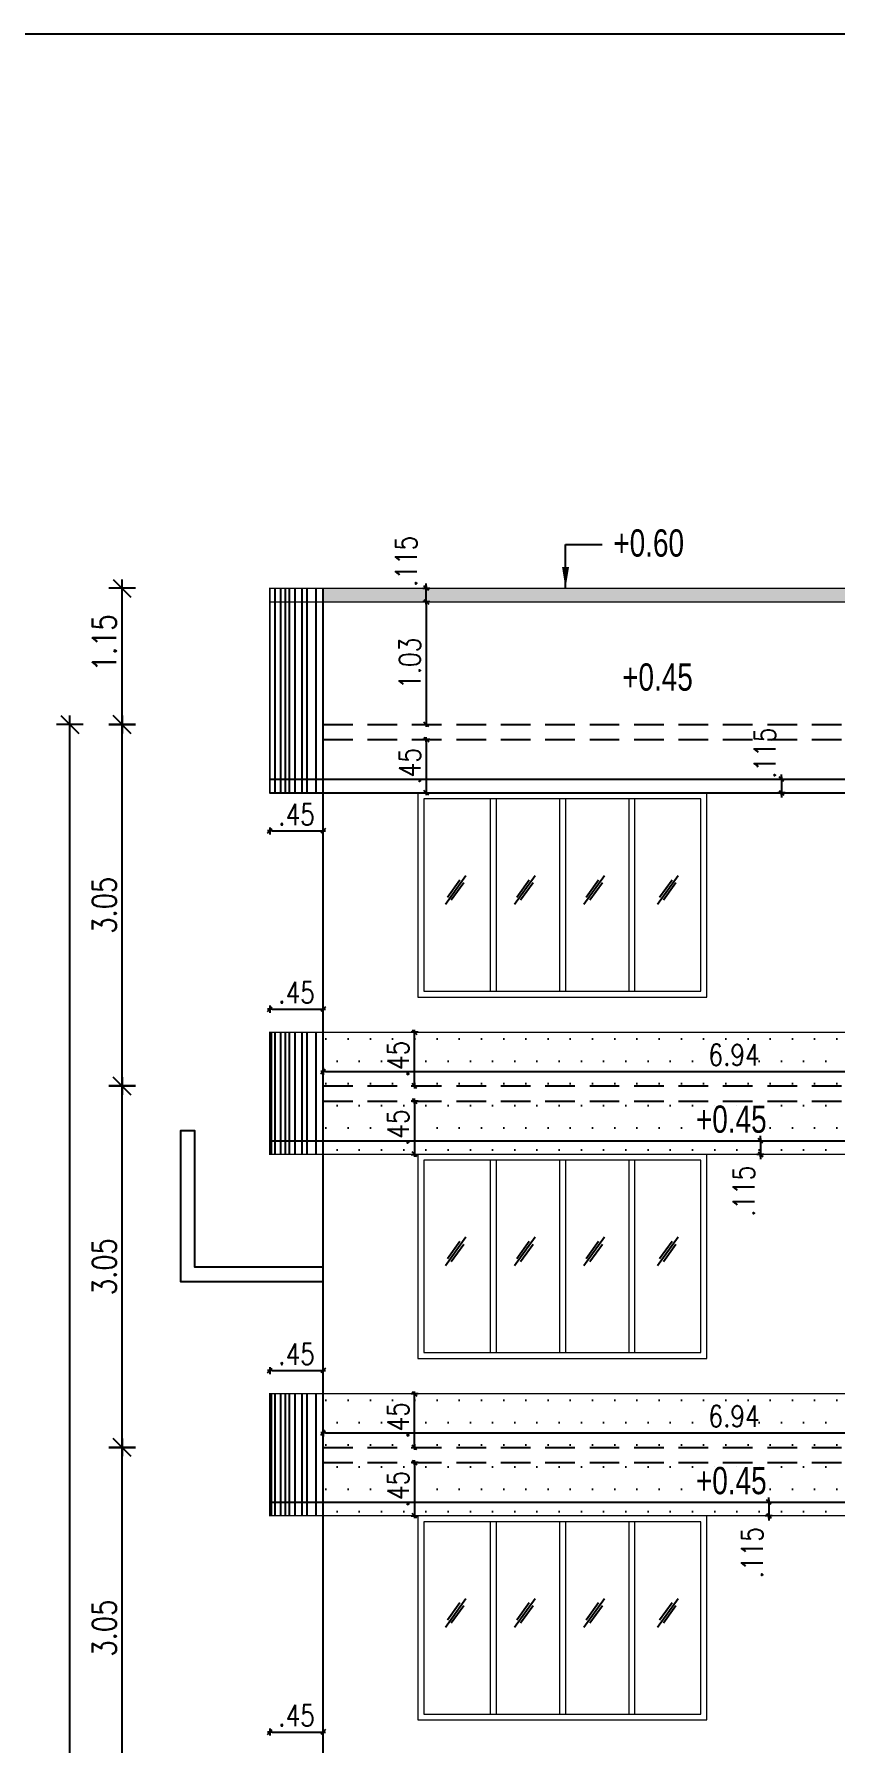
# Model space of a CAD drawing. Header units: inches. Extents: x 14235 to 14499, y 0 to 2549.
# Drawn here: x 14250.7 to 14257.47, y 2446.35 to 2460.78 of the extents above; entities that cross this region are included whole.
import ezdxf
from ezdxf.enums import TextEntityAlignment as Align

# ---------------------------------------------------------------- set-up
doc = ezdxf.new("R2010")
doc.units = ezdxf.units.IN
doc.header["$LTSCALE"] = 0.25
doc.header["$MEASUREMENT"] = 0
doc.header["$PDMODE"] = 35
doc.linetypes.add('1', pattern=[0])
doc.linetypes.add('DASHEDX2', pattern=[1.5, 1, -0.5])
for name, color, linetype in [('dim-details', 7, 'Continuous'), ('ELE.PROJ.', 1, 'Continuous'), ('GLASS WINDOW', 251, '1'), ('hatch', 251, 'Continuous'), ('proj-internal', 1, 'DASHEDX2'), ('wall', 7, 'Continuous'), ('walls', 7, 'Continuous'), ('WORK TEX', 6, 'Continuous'), ('WORKING DIM', 7, 'Continuous')]:
    doc.layers.add(name, color=color, linetype=linetype)
doc.layers.add('WINDOW', color=106, linetype='Continuous', lineweight=13)
doc.styles.add('ARIAL', font='TIMES_0.TTF')
doc.styles.add('ARL', font='swisscl_0.ttf')
doc.styles.add('romans', font='romans.shx', dxfattribs={"width": 0.8})
doc.dimstyles.new('121', dxfattribs={"dimscale": 0.1, "dimtxt": 1.8, "dimasz": 0.2, "dimexe": 0.03125, "dimexo": 0.25, "dimgap": 0.5, "dimtad": 1, "dimzin": 4, "dimdsep": 46, "dimtxsty": 'romans', "dimblk1": 'MINITICK', "dimblk2": 'MINITICK', "dimsah": 1, "dimcen": 1, "dimse1": 1, "dimse2": 1, "dimclrd": 252, "dimclre": 256, "dimclrt": 7, "dimadec": 3, "dimazin": 0, "dimtfac": 0.8, "dimtix": 1, "dimtmove": 2, "dimatfit": 3, "dimfxl": 0, "dimtolj": 1, "dimtzin": 3, "dimarcsym": 0})
doc.dimstyles.new('DFSGSG', dxfattribs={"dimtxt": 0.17, "dimasz": 0.18, "dimexe": 0.18, "dimexo": 0.0625, "dimgap": 0.09, "dimtad": 1, "dimzin": 0, "dimdsep": 46, "dimtxsty": 'ARIAL', "dimcen": 0.09, "dimse1": 1, "dimse2": 1, "dimaunit": 1, "dimadec": 0, "dimazin": 0, "dimtfac": 1, "dimtix": 1, "dimtofl": 0, "dimtmove": 0, "dimatfit": 3, "dimfxl": 0, "dimtolj": 1, "dimtzin": 0, "dimarcsym": 0})
doc.dimstyles.new('minitick-100', dxfattribs={"dimscale": 0.1, "dimtxt": 2, "dimasz": 0.75, "dimexe": 0.03125, "dimexo": 0.25, "dimgap": 0.5, "dimtad": 1, "dimzin": 4, "dimdsep": 46, "dimtxsty": 'romans', "dimblk1": 'MINITICK', "dimblk2": 'MINITICK', "dimsah": 1, "dimcen": 1, "dimse1": 1, "dimse2": 1, "dimclrd": 252, "dimclre": 256, "dimclrt": 256, "dimadec": 3, "dimazin": 0, "dimtfac": 0.8, "dimtix": 1, "dimtmove": 2, "dimatfit": 3, "dimfxl": 0, "dimtolj": 1, "dimtzin": 3, "dimarcsym": 0})

# ---------------------------------------------------------------- blocks, each defined once
blk = doc.blocks.new('MINITICK')
at = {"color": 7}
for p, q in [((1, 1), (-1, -1)), ((-1, 0), (1, 0)), ((0, -1.5), (0, 1.5))]:
    blk.add_line(p, q, dxfattribs=at)
blk = doc.blocks.new('*D711')
at = {"layer": 'Defpoints', "color": 0, "transparency": 16777216}
for p in [(14251.442, 2448.853), (14253.547, 2448.853), (14253.52, 2445.803)]:
    blk.add_point(p, dxfattribs=at)
at = {"layer": 'dim-details', "color": 252, "lineweight": -2, "transparency": 16777216}
blk.add_line((14251.442, 2445.878), (14251.442, 2448.778), dxfattribs=at)
at = {"layer": 'dim-details', "color": 252, "lineweight": -2, "transparency": 16777216, "xscale": 0.07500000000000001, "yscale": 0.07500000000000001, "zscale": 0.07500000000000001}
for p, rotation in [((14251.442, 2448.853), 90), ((14251.442, 2445.803), 270)]:
    blk.add_blockref('MINITICK', p, dxfattribs=dict(at, rotation=rotation))
at = {"layer": 'dim-details', "transparency": 16777216, "insert": (14251.292, 2447.328), "char_height": 0.2, "attachment_point": 5, "rotation": 90, "style": 'romans'}
blk.add_mtext('\\A1;3.05', dxfattribs=at)
blk = doc.blocks.new('*D712')
at = {"layer": 'Defpoints', "color": 0, "transparency": 16777216}
for p in [(14251.442, 2451.903), (14253.649, 2451.903), (14253.547, 2448.853)]:
    blk.add_point(p, dxfattribs=at)
at = {"layer": 'dim-details', "color": 252, "lineweight": -2, "transparency": 16777216}
blk.add_line((14251.442, 2448.928), (14251.442, 2451.828), dxfattribs=at)
at = {"layer": 'dim-details', "color": 252, "lineweight": -2, "transparency": 16777216, "xscale": 0.07500000000000001, "yscale": 0.07500000000000001, "zscale": 0.07500000000000001}
for p, rotation in [((14251.442, 2451.903), 90), ((14251.442, 2448.853), 270)]:
    blk.add_blockref('MINITICK', p, dxfattribs=dict(at, rotation=rotation))
at = {"layer": 'dim-details', "transparency": 16777216, "insert": (14251.292, 2450.378), "char_height": 0.2, "attachment_point": 5, "rotation": 90, "style": 'romans'}
blk.add_mtext('\\A1;3.05', dxfattribs=at)
blk = doc.blocks.new('*D713')
at = {"layer": 'Defpoints', "color": 0, "transparency": 16777216}
for p in [(14251.442, 2454.953), (14253.605, 2454.953), (14253.649, 2451.903)]:
    blk.add_point(p, dxfattribs=at)
at = {"layer": 'dim-details', "color": 252, "lineweight": -2, "transparency": 16777216}
blk.add_line((14251.442, 2451.978), (14251.442, 2454.878), dxfattribs=at)
at = {"layer": 'dim-details', "color": 252, "lineweight": -2, "transparency": 16777216, "xscale": 0.07500000000000001, "yscale": 0.07500000000000001, "zscale": 0.07500000000000001}
for p, rotation in [((14251.442, 2454.953), 90), ((14251.442, 2451.903), 270)]:
    blk.add_blockref('MINITICK', p, dxfattribs=dict(at, rotation=rotation))
at = {"layer": 'dim-details', "transparency": 16777216, "insert": (14251.292, 2453.428), "char_height": 0.2, "attachment_point": 5, "rotation": 90, "style": 'romans'}
blk.add_mtext('\\A1;3.05', dxfattribs=at)
blk = doc.blocks.new('*D714')
at = {"layer": 'Defpoints', "color": 0, "transparency": 16777216}
for p in [(14251.442, 2456.103), (14253.804, 2456.103), (14253.605, 2454.953)]:
    blk.add_point(p, dxfattribs=at)
at = {"layer": 'dim-details', "color": 252, "lineweight": -2, "transparency": 16777216}
blk.add_line((14251.442, 2455.028), (14251.442, 2456.028), dxfattribs=at)
at = {"layer": 'dim-details', "color": 252, "lineweight": -2, "transparency": 16777216, "xscale": 0.07500000000000001, "yscale": 0.07500000000000001, "zscale": 0.07500000000000001}
for p, rotation in [((14251.442, 2456.103), 90), ((14251.442, 2454.953), 270)]:
    blk.add_blockref('MINITICK', p, dxfattribs=dict(at, rotation=rotation))
at = {"layer": 'dim-details', "transparency": 16777216, "insert": (14251.292, 2455.643), "char_height": 0.2, "attachment_point": 5, "rotation": 90, "style": 'romans'}
blk.add_mtext('\\A1;1.15', dxfattribs=at)
blk = doc.blocks.new('*D715')
at = {"layer": 'Defpoints', "color": 0, "transparency": 16777216}
for p in [(14251.001, 2454.953), (14253.627, 2454.953), (14253.627, 2414.976)]:
    blk.add_point(p, dxfattribs=at)
at = {"layer": 'dim-details', "color": 252, "lineweight": -2, "transparency": 16777216}
blk.add_line((14251.001, 2415.051), (14251.001, 2454.878), dxfattribs=at)
at = {"layer": 'dim-details', "color": 252, "lineweight": -2, "transparency": 16777216, "xscale": 0.07500000000000001, "yscale": 0.07500000000000001, "zscale": 0.07500000000000001}
for p, rotation in [((14251.001, 2454.953), 90), ((14251.001, 2414.976), 270)]:
    blk.add_blockref('MINITICK', p, dxfattribs=dict(at, rotation=rotation))
at = {"layer": 'dim-details', "transparency": 16777216, "insert": (14250.851, 2434.964), "char_height": 0.2, "attachment_point": 5, "rotation": 90, "style": 'romans'}
blk.add_mtext('\\A1;39.98', dxfattribs=at)
blk = doc.blocks.new('*D749')
at = {"layer": 'Defpoints', "color": 0, "transparency": 16777216}
for p in [(14254.01, 2456.103), (14254.179, 2456.103), (14254.179, 2455.988)]:
    blk.add_point(p, dxfattribs=at)
at = {"layer": 'WORKING DIM', "color": 252, "lineweight": -2, "transparency": 16777216}
for p, q in [((14254.01, 2456.123), (14254.01, 2456.143)), ((14254.01, 2455.988), (14254.01, 2456.103)), ((14254.01, 2455.968), (14254.01, 2455.948))]:
    blk.add_line(p, q, dxfattribs=at)
at = {"layer": 'WORKING DIM', "color": 252, "lineweight": -2, "transparency": 16777216, "xscale": 0.02, "yscale": 0.02, "zscale": 0.02}
for p, rotation in [((14254.01, 2456.103), 270), ((14254.01, 2455.988), 90)]:
    blk.add_blockref('MINITICK', p, dxfattribs=dict(at, rotation=rotation))
at = {"layer": 'WORKING DIM', "color": 7, "transparency": 16777216, "insert": (14253.84, 2456.33), "char_height": 0.18, "attachment_point": 5, "rotation": 90, "style": 'romans'}
blk.add_mtext('\\A1;.115', dxfattribs=at)
blk = doc.blocks.new('*D750')
at = {"layer": 'Defpoints', "color": 0, "transparency": 16777216}
for p in [(14254.41, 2455.988), (14254.01, 2454.953), (14254.41, 2454.953)]:
    blk.add_point(p, dxfattribs=at)
at = {"layer": 'WORKING DIM', "color": 252, "lineweight": -2, "transparency": 16777216}
blk.add_line((14254.01, 2455.968), (14254.01, 2454.973), dxfattribs=at)
at = {"layer": 'WORKING DIM', "color": 252, "lineweight": -2, "transparency": 16777216, "xscale": 0.02, "yscale": 0.02, "zscale": 0.02}
for p, rotation in [((14254.01, 2455.988), 90), ((14254.01, 2454.953), 270)]:
    blk.add_blockref('MINITICK', p, dxfattribs=dict(at, rotation=rotation))
at = {"layer": 'WORKING DIM', "color": 7, "transparency": 16777216, "insert": (14253.87, 2455.47), "char_height": 0.18, "attachment_point": 5, "rotation": 90, "style": 'romans'}
blk.add_mtext('\\A1;1.03', dxfattribs=at)
blk = doc.blocks.new('*D767')
at = {"layer": 'Defpoints', "color": 0, "transparency": 16777216}
for p in [(14254.25, 2454.826), (14254.01, 2454.376), (14254.25, 2454.376)]:
    blk.add_point(p, dxfattribs=at)
at = {"layer": 'WORKING DIM', "color": 252, "lineweight": -2, "transparency": 16777216}
blk.add_line((14254.01, 2454.806), (14254.01, 2454.396), dxfattribs=at)
at = {"layer": 'WORKING DIM', "color": 252, "lineweight": -2, "transparency": 16777216, "xscale": 0.02, "yscale": 0.02, "zscale": 0.02}
for p, rotation in [((14254.01, 2454.826), 90), ((14254.01, 2454.376), 270)]:
    blk.add_blockref('MINITICK', p, dxfattribs=dict(at, rotation=rotation))
at = {"layer": 'WORKING DIM', "color": 7, "transparency": 16777216, "insert": (14253.87, 2454.601), "char_height": 0.18, "attachment_point": 5, "rotation": 90, "style": 'romans'}
blk.add_mtext('\\A1;.45', dxfattribs=at)
blk = doc.blocks.new('*D783')
at = {"layer": 'Defpoints', "color": 0, "transparency": 16777216}
for p in [(14252.689, 2454.376), (14253.139, 2454.376), (14253.139, 2454.055)]:
    blk.add_point(p, dxfattribs=at)
at = {"layer": 'WORKING DIM', "color": 252, "lineweight": -2, "transparency": 16777216}
blk.add_line((14252.709, 2454.055), (14253.119, 2454.055), dxfattribs=at)
at = {"layer": 'WORKING DIM', "color": 252, "lineweight": -2, "transparency": 16777216, "xscale": 0.02, "yscale": 0.02, "zscale": 0.02, "rotation": 180}
blk.add_blockref('MINITICK', (14252.689, 2454.055), dxfattribs=at)
at = {"layer": 'WORKING DIM', "color": 252, "lineweight": -2, "transparency": 16777216, "xscale": 0.02, "yscale": 0.02, "zscale": 0.02}
blk.add_blockref('MINITICK', (14253.139, 2454.055), dxfattribs=at)
at = {"layer": 'WORKING DIM', "color": 7, "transparency": 16777216, "insert": (14252.914, 2454.195), "char_height": 0.18, "attachment_point": 5, "style": 'romans'}
blk.add_mtext('\\A1;.45', dxfattribs=at)
blk = doc.blocks.new('*D923')
at = {"layer": 'Defpoints', "color": 0, "transparency": 16777216}
for p in [(14253.139, 2446.451), (14252.689, 2446.256), (14253.139, 2446.256)]:
    blk.add_point(p, dxfattribs=at)
at = {"layer": 'WORKING DIM', "color": 252, "lineweight": -2, "transparency": 16777216}
blk.add_line((14252.709, 2446.451), (14253.119, 2446.451), dxfattribs=at)
at = {"layer": 'WORKING DIM', "color": 252, "lineweight": -2, "transparency": 16777216, "xscale": 0.02, "yscale": 0.02, "zscale": 0.02, "rotation": 180}
blk.add_blockref('MINITICK', (14252.689, 2446.451), dxfattribs=at)
at = {"layer": 'WORKING DIM', "color": 252, "lineweight": -2, "transparency": 16777216, "xscale": 0.02, "yscale": 0.02, "zscale": 0.02}
blk.add_blockref('MINITICK', (14253.139, 2446.451), dxfattribs=at)
at = {"layer": 'WORKING DIM', "color": 7, "transparency": 16777216, "insert": (14252.914, 2446.591), "char_height": 0.18, "attachment_point": 5, "style": 'romans'}
blk.add_mtext('\\A1;.45', dxfattribs=at)
blk = doc.blocks.new('*D935')
at = {"layer": 'Defpoints', "color": 0, "transparency": 16777216}
for p in [(14253.911, 2448.726), (14253.911, 2448.276), (14253.911, 2448.276)]:
    blk.add_point(p, dxfattribs=at)
at = {"layer": 'WORKING DIM', "color": 252, "lineweight": -2, "transparency": 16777216}
blk.add_line((14253.911, 2448.706), (14253.911, 2448.296), dxfattribs=at)
at = {"layer": 'WORKING DIM', "color": 252, "lineweight": -2, "transparency": 16777216, "xscale": 0.02, "yscale": 0.02, "zscale": 0.02}
for p, rotation in [((14253.911, 2448.726), 90), ((14253.911, 2448.276), 270)]:
    blk.add_blockref('MINITICK', p, dxfattribs=dict(at, rotation=rotation))
at = {"layer": 'WORKING DIM', "color": 7, "transparency": 16777216, "insert": (14253.771, 2448.501), "char_height": 0.18, "attachment_point": 5, "rotation": 90, "style": 'romans'}
blk.add_mtext('\\A1;.45', dxfattribs=at)
blk = doc.blocks.new('*D936')
at = {"layer": 'Defpoints', "color": 0, "transparency": 16777216}
for p in [(14253.911, 2449.306), (14254.119, 2449.306), (14254.063, 2448.853)]:
    blk.add_point(p, dxfattribs=at)
at = {"layer": 'WORKING DIM', "color": 252, "lineweight": -2, "transparency": 16777216}
blk.add_line((14253.911, 2448.873), (14253.911, 2449.286), dxfattribs=at)
at = {"layer": 'WORKING DIM', "color": 252, "lineweight": -2, "transparency": 16777216, "xscale": 0.02, "yscale": 0.02, "zscale": 0.02}
for p, rotation in [((14253.911, 2449.306), 90), ((14253.911, 2448.853), 270)]:
    blk.add_blockref('MINITICK', p, dxfattribs=dict(at, rotation=rotation))
at = {"layer": 'WORKING DIM', "color": 7, "transparency": 16777216, "insert": (14253.771, 2449.08), "char_height": 0.18, "attachment_point": 5, "rotation": 90, "style": 'romans'}
blk.add_mtext('\\A1;.45', dxfattribs=at)
blk = doc.blocks.new('*D933')
at = {"layer": 'Defpoints', "color": 0, "transparency": 16777216}
for p in [(14253.139, 2449.501), (14252.689, 2449.306), (14253.139, 2449.306)]:
    blk.add_point(p, dxfattribs=at)
at = {"layer": 'WORKING DIM', "color": 252, "lineweight": -2, "transparency": 16777216}
blk.add_line((14252.709, 2449.501), (14253.119, 2449.501), dxfattribs=at)
at = {"layer": 'WORKING DIM', "color": 252, "lineweight": -2, "transparency": 16777216, "xscale": 0.02, "yscale": 0.02, "zscale": 0.02, "rotation": 180}
blk.add_blockref('MINITICK', (14252.689, 2449.501), dxfattribs=at)
at = {"layer": 'WORKING DIM', "color": 252, "lineweight": -2, "transparency": 16777216, "xscale": 0.02, "yscale": 0.02, "zscale": 0.02}
blk.add_blockref('MINITICK', (14253.139, 2449.501), dxfattribs=at)
at = {"layer": 'WORKING DIM', "color": 7, "transparency": 16777216, "insert": (14252.914, 2449.641), "char_height": 0.18, "attachment_point": 5, "style": 'romans'}
blk.add_mtext('\\A1;.45', dxfattribs=at)
blk = doc.blocks.new('*D934')
at = {"layer": 'Defpoints', "color": 0, "transparency": 16777216}
for p in [(14253.139, 2449.306), (14260.075, 2449.306), (14260.075, 2448.976)]:
    blk.add_point(p, dxfattribs=at)
at = {"layer": 'WORKING DIM', "color": 252, "lineweight": -2, "transparency": 16777216}
blk.add_line((14253.159, 2448.976), (14260.055, 2448.976), dxfattribs=at)
at = {"layer": 'WORKING DIM', "color": 252, "lineweight": -2, "transparency": 16777216, "xscale": 0.02, "yscale": 0.02, "zscale": 0.02, "rotation": 180}
blk.add_blockref('MINITICK', (14253.139, 2448.976), dxfattribs=at)
at = {"layer": 'WORKING DIM', "color": 252, "lineweight": -2, "transparency": 16777216, "xscale": 0.02, "yscale": 0.02, "zscale": 0.02}
blk.add_blockref('MINITICK', (14260.075, 2448.976), dxfattribs=at)
at = {"layer": 'WORKING DIM', "color": 7, "transparency": 16777216, "insert": (14256.607, 2449.116), "char_height": 0.18, "attachment_point": 5, "style": 'romans'}
blk.add_mtext('\\A1;6.94', dxfattribs=at)
blk = doc.blocks.new('*D945')
at = {"layer": 'Defpoints', "color": 0, "transparency": 16777216}
for p in [(14253.911, 2451.776), (14253.911, 2451.326), (14253.911, 2451.326)]:
    blk.add_point(p, dxfattribs=at)
at = {"layer": 'WORKING DIM', "color": 252, "lineweight": -2, "transparency": 16777216}
blk.add_line((14253.911, 2451.756), (14253.911, 2451.346), dxfattribs=at)
at = {"layer": 'WORKING DIM', "color": 252, "lineweight": -2, "transparency": 16777216, "xscale": 0.02, "yscale": 0.02, "zscale": 0.02}
for p, rotation in [((14253.911, 2451.776), 90), ((14253.911, 2451.326), 270)]:
    blk.add_blockref('MINITICK', p, dxfattribs=dict(at, rotation=rotation))
at = {"layer": 'WORKING DIM', "color": 7, "transparency": 16777216, "insert": (14253.771, 2451.551), "char_height": 0.18, "attachment_point": 5, "rotation": 90, "style": 'romans'}
blk.add_mtext('\\A1;.45', dxfattribs=at)
blk = doc.blocks.new('*D946')
at = {"layer": 'Defpoints', "color": 0, "transparency": 16777216}
for p in [(14253.911, 2452.356), (14254.119, 2452.356), (14254.063, 2451.903)]:
    blk.add_point(p, dxfattribs=at)
at = {"layer": 'WORKING DIM', "color": 252, "lineweight": -2, "transparency": 16777216}
blk.add_line((14253.911, 2451.923), (14253.911, 2452.336), dxfattribs=at)
at = {"layer": 'WORKING DIM', "color": 252, "lineweight": -2, "transparency": 16777216, "xscale": 0.02, "yscale": 0.02, "zscale": 0.02}
for p, rotation in [((14253.911, 2452.356), 90), ((14253.911, 2451.903), 270)]:
    blk.add_blockref('MINITICK', p, dxfattribs=dict(at, rotation=rotation))
at = {"layer": 'WORKING DIM', "color": 7, "transparency": 16777216, "insert": (14253.771, 2452.13), "char_height": 0.18, "attachment_point": 5, "rotation": 90, "style": 'romans'}
blk.add_mtext('\\A1;.45', dxfattribs=at)
blk = doc.blocks.new('*D943')
at = {"layer": 'Defpoints', "color": 0, "transparency": 16777216}
for p in [(14253.139, 2452.551), (14252.689, 2452.356), (14253.139, 2452.356)]:
    blk.add_point(p, dxfattribs=at)
at = {"layer": 'WORKING DIM', "color": 252, "lineweight": -2, "transparency": 16777216}
blk.add_line((14252.709, 2452.551), (14253.119, 2452.551), dxfattribs=at)
at = {"layer": 'WORKING DIM', "color": 252, "lineweight": -2, "transparency": 16777216, "xscale": 0.02, "yscale": 0.02, "zscale": 0.02, "rotation": 180}
blk.add_blockref('MINITICK', (14252.689, 2452.551), dxfattribs=at)
at = {"layer": 'WORKING DIM', "color": 252, "lineweight": -2, "transparency": 16777216, "xscale": 0.02, "yscale": 0.02, "zscale": 0.02}
blk.add_blockref('MINITICK', (14253.139, 2452.551), dxfattribs=at)
at = {"layer": 'WORKING DIM', "color": 7, "transparency": 16777216, "insert": (14252.914, 2452.691), "char_height": 0.18, "attachment_point": 5, "style": 'romans'}
blk.add_mtext('\\A1;.45', dxfattribs=at)
blk = doc.blocks.new('*D944')
at = {"layer": 'Defpoints', "color": 0, "transparency": 16777216}
for p in [(14253.139, 2452.356), (14260.075, 2452.356), (14260.075, 2452.026)]:
    blk.add_point(p, dxfattribs=at)
at = {"layer": 'WORKING DIM', "color": 252, "lineweight": -2, "transparency": 16777216}
blk.add_line((14253.159, 2452.026), (14260.055, 2452.026), dxfattribs=at)
at = {"layer": 'WORKING DIM', "color": 252, "lineweight": -2, "transparency": 16777216, "xscale": 0.02, "yscale": 0.02, "zscale": 0.02, "rotation": 180}
blk.add_blockref('MINITICK', (14253.139, 2452.026), dxfattribs=at)
at = {"layer": 'WORKING DIM', "color": 252, "lineweight": -2, "transparency": 16777216, "xscale": 0.02, "yscale": 0.02, "zscale": 0.02}
blk.add_blockref('MINITICK', (14260.075, 2452.026), dxfattribs=at)
at = {"layer": 'WORKING DIM', "color": 7, "transparency": 16777216, "insert": (14256.607, 2452.166), "char_height": 0.18, "attachment_point": 5, "style": 'romans'}
blk.add_mtext('\\A1;6.94', dxfattribs=at)
blk = doc.blocks.new('*D1466')
at = {"layer": 'Defpoints', "color": 0, "transparency": 16777216}
for p in [(14256.594, 2448.391), (14256.594, 2448.276), (14256.9, 2448.276)]:
    blk.add_point(p, dxfattribs=at)
at = {"layer": 'WORKING DIM', "color": 252, "lineweight": -2, "transparency": 16777216}
for p, q in [((14256.9, 2448.411), (14256.9, 2448.431)), ((14256.9, 2448.391), (14256.9, 2448.276)), ((14256.9, 2448.256), (14256.9, 2448.236))]:
    blk.add_line(p, q, dxfattribs=at)
at = {"layer": 'WORKING DIM', "color": 252, "lineweight": -2, "transparency": 16777216, "xscale": 0.02, "yscale": 0.02, "zscale": 0.02}
for p, rotation in [((14256.9, 2448.391), 270), ((14256.9, 2448.276), 90)]:
    blk.add_blockref('MINITICK', p, dxfattribs=dict(at, rotation=rotation))
at = {"layer": 'WORKING DIM', "color": 7, "transparency": 16777216, "insert": (14256.76, 2447.964), "char_height": 0.18, "attachment_point": 5, "rotation": 90, "style": 'romans'}
blk.add_mtext('\\A1;.115', dxfattribs=at)
blk = doc.blocks.new('*D1467')
at = {"layer": 'Defpoints', "color": 0, "transparency": 16777216}
for p in [(14256.524, 2451.441), (14256.524, 2451.326), (14256.83, 2451.326)]:
    blk.add_point(p, dxfattribs=at)
at = {"layer": 'WORKING DIM', "color": 252, "lineweight": -2, "transparency": 16777216}
for p, q in [((14256.83, 2451.461), (14256.83, 2451.481)), ((14256.83, 2451.441), (14256.83, 2451.326)), ((14256.83, 2451.306), (14256.83, 2451.286))]:
    blk.add_line(p, q, dxfattribs=at)
at = {"layer": 'WORKING DIM', "color": 252, "lineweight": -2, "transparency": 16777216, "xscale": 0.02, "yscale": 0.02, "zscale": 0.02}
for p, rotation in [((14256.83, 2451.441), 270), ((14256.83, 2451.326), 90)]:
    blk.add_blockref('MINITICK', p, dxfattribs=dict(at, rotation=rotation))
at = {"layer": 'WORKING DIM', "color": 7, "transparency": 16777216, "insert": (14256.69, 2451.014), "char_height": 0.18, "attachment_point": 5, "rotation": 90, "style": 'romans'}
blk.add_mtext('\\A1;.115', dxfattribs=at)
blk = doc.blocks.new('*D1469')
at = {"layer": 'Defpoints', "color": 0, "transparency": 16777216}
for p in [(14256.702, 2454.491), (14256.702, 2454.376), (14257.008, 2454.376)]:
    blk.add_point(p, dxfattribs=at)
at = {"layer": 'WORKING DIM', "color": 252, "lineweight": -2, "transparency": 16777216}
for p, q in [((14257.008, 2454.511), (14257.008, 2454.531)), ((14257.008, 2454.491), (14257.008, 2454.376)), ((14257.008, 2454.356), (14257.008, 2454.336))]:
    blk.add_line(p, q, dxfattribs=at)
at = {"layer": 'WORKING DIM', "color": 252, "lineweight": -2, "transparency": 16777216, "xscale": 0.02, "yscale": 0.02, "zscale": 0.02}
for p, rotation in [((14257.008, 2454.491), 270), ((14257.008, 2454.376), 90)]:
    blk.add_blockref('MINITICK', p, dxfattribs=dict(at, rotation=rotation))
at = {"layer": 'WORKING DIM', "color": 7, "transparency": 16777216, "insert": (14256.868, 2454.711), "char_height": 0.18, "attachment_point": 5, "rotation": 90, "style": 'romans'}
blk.add_mtext('\\A1;.115', dxfattribs=at)

msp = doc.modelspace()

# ---------------------------------------------------------------- hatches: boundary and pattern name
at = {"layer": 'hatch', "true_color": 0xc7b399}
h = msp.add_hatch(dxfattribs=at)
h.set_pattern_fill('DOTS', color=253, scale=0.5)
h.set_pattern_definition([(0, (-42.02476, 0), (0.015625, 0.03125), [0, -0.03125])])
h.paths.add_polyline_path([(14274.976, 2456.103), (14253.139, 2456.103), (14253.139, 2455.988), (14274.976, 2455.988)])
h = msp.add_hatch(dxfattribs=at)
h.set_pattern_fill('DOTS', color=253, scale=3)
h.set_pattern_definition([(0, (-42.02476, 33.55), (0.09375, 0.1875), [0, -0.1875])])
h.paths.add_polyline_path([(14264.057, 2451.903), (14260.075, 2452.356), (14253.139, 2452.356), (14253.139, 2451.326), (14264.057, 2451.326)])
h = msp.add_hatch(dxfattribs=at)
h.set_pattern_fill('DOTS', color=253, scale=3)
h.set_pattern_definition([(0, (-42.02476, 30.50003), (0.09375, 0.1875), [0, -0.1875])])
h.paths.add_polyline_path([(14264.057, 2448.853), (14260.075, 2449.306), (14253.139, 2449.306), (14253.139, 2448.276), (14264.057, 2448.276)])

# ---------------------------------------------------------------- linework, layer by layer
at = {"layer": 'ELE.PROJ.', "color": 8}
for p, q in [((14252.73, 2456.103), (14252.73, 2454.376)), ((14252.778, 2456.103), (14252.778, 2454.376)), ((14252.819, 2456.103), (14252.819, 2454.376)), ((14252.853, 2456.103), (14252.853, 2454.376)), ((14252.899, 2456.103), (14252.899, 2454.376)), ((14252.96, 2456.103), (14252.96, 2454.376)), ((14253, 2456.103), (14253, 2454.376)), ((14253.078, 2456.103), (14253.078, 2454.376)), ((14252.701, 2452.356), (14252.701, 2451.326)), ((14252.73, 2452.356), (14252.73, 2451.326)), ((14252.778, 2452.356), (14252.778, 2451.326)), ((14252.819, 2452.356), (14252.819, 2451.326)), ((14252.853, 2452.356), (14252.853, 2451.326)), ((14252.899, 2452.356), (14252.899, 2451.326)), ((14252.96, 2452.356), (14252.96, 2451.326)), ((14253, 2452.356), (14253, 2451.326)), ((14253.078, 2452.356), (14253.078, 2451.326)), ((14252.701, 2449.306), (14252.701, 2448.276)), ((14252.73, 2449.306), (14252.73, 2448.276)), ((14252.778, 2449.306), (14252.778, 2448.276)), ((14252.819, 2449.306), (14252.819, 2448.276)), ((14252.853, 2449.306), (14252.853, 2448.276)), ((14252.899, 2449.306), (14252.899, 2448.276)), ((14252.96, 2449.306), (14252.96, 2448.276)), ((14253, 2449.306), (14253, 2448.276)), ((14253.078, 2449.306), (14253.078, 2448.276))]:
    msp.add_line(p, q, dxfattribs=at)
at = {"layer": 'ELE.PROJ.'}
for p, q in [((14252.689, 2454.491), (14275.426, 2454.491)), ((14252.693, 2454.376), (14275.426, 2454.376)), ((14252.689, 2451.441), (14275.426, 2451.441)), ((14252.689, 2448.391), (14275.426, 2448.391))]:
    msp.add_line(p, q, dxfattribs=at)
at = {"layer": 'ELE.PROJ.', "const_width": 0.012}
msp.add_lwpolyline([(14252.689, 2454.376), (14275.426, 2454.376), (14275.426, 2456.103), (14252.689, 2456.103)], close=True, dxfattribs=at)
for points in [[(14275.426, 2455.988), (14252.689, 2455.988)], [(14264.057, 2451.326), (14252.689, 2451.326), (14252.689, 2452.356), (14260.075, 2452.356), (14264.057, 2451.903), (14264.057, 2451.326)], [(14264.057, 2448.276), (14252.689, 2448.276), (14252.689, 2449.306), (14260.075, 2449.306), (14264.057, 2448.853), (14264.057, 2448.276)]]:
    msp.add_lwpolyline(points, dxfattribs=at)
at = {"layer": 'GLASS WINDOW', "color": 4, "ltscale": 200}
for p, q in [((14254.344, 2453.676), (14254.171, 2453.434)), ((14254.929, 2453.676), (14254.755, 2453.434)), ((14255.514, 2453.676), (14255.34, 2453.434)), ((14256.135, 2453.676), (14255.961, 2453.434)), ((14254.294, 2453.64), (14254.189, 2453.494)), ((14254.326, 2453.616), (14254.221, 2453.47)), ((14254.878, 2453.64), (14254.773, 2453.494)), ((14254.911, 2453.616), (14254.806, 2453.47)), ((14255.463, 2453.64), (14255.358, 2453.494)), ((14255.496, 2453.616), (14255.391, 2453.47)), ((14256.084, 2453.64), (14255.979, 2453.494)), ((14256.117, 2453.616), (14256.012, 2453.47)), ((14254.344, 2450.626), (14254.171, 2450.384)), ((14254.929, 2450.626), (14254.755, 2450.384)), ((14255.514, 2450.626), (14255.34, 2450.384)), ((14256.135, 2450.626), (14255.961, 2450.384)), ((14254.294, 2450.59), (14254.189, 2450.444)), ((14254.326, 2450.566), (14254.221, 2450.42)), ((14254.878, 2450.59), (14254.773, 2450.444)), ((14254.911, 2450.566), (14254.806, 2450.42)), ((14255.463, 2450.59), (14255.358, 2450.444)), ((14255.496, 2450.566), (14255.391, 2450.42)), ((14256.084, 2450.59), (14255.979, 2450.444)), ((14256.117, 2450.566), (14256.012, 2450.42)), ((14254.344, 2447.576), (14254.171, 2447.334)), ((14254.294, 2447.54), (14254.189, 2447.394)), ((14254.326, 2447.516), (14254.221, 2447.37)), ((14254.929, 2447.576), (14254.755, 2447.334)), ((14254.878, 2447.54), (14254.773, 2447.394)), ((14254.911, 2447.516), (14254.806, 2447.37)), ((14255.514, 2447.576), (14255.34, 2447.334)), ((14255.463, 2447.54), (14255.358, 2447.394)), ((14255.496, 2447.516), (14255.391, 2447.37)), ((14256.135, 2447.576), (14255.961, 2447.334)), ((14256.084, 2447.54), (14255.979, 2447.394)), ((14256.117, 2447.516), (14256.012, 2447.37))]:
    msp.add_line(p, q, dxfattribs=at)
at = {"layer": 'proj-internal', "color": 251}
for p, q in [((14253.139, 2454.953), (14274.976, 2454.953)), ((14253.139, 2454.826), (14274.976, 2454.826)), ((14253.139, 2451.903), (14274.976, 2451.903)), ((14253.139, 2451.776), (14274.976, 2451.776)), ((14253.139, 2448.853), (14274.976, 2448.853)), ((14253.139, 2448.726), (14274.976, 2448.726))]:
    msp.add_line(p, q, dxfattribs=at)
at = {"layer": 'wall'}
msp.add_line((14253.139, 2414.976), (14253.139, 2456.103), dxfattribs=at)
msp.add_lwpolyline([(14281.581, 2460.779), (14244.648, 2460.779), (14244.648, 2408.55), (14281.581, 2408.55)], close=True, dxfattribs=at)
msp.add_lwpolyline([(14253.139, 2450.251), (14251.939, 2450.251), (14251.939, 2450.378), (14251.939, 2451.528), (14252.054, 2451.528), (14252.054, 2450.378), (14253.139, 2450.378)], dxfattribs=at)
at = {"layer": 'WINDOW'}
for p, q in [((14254.549, 2454.326), (14254.549, 2452.703)), ((14254.599, 2454.326), (14254.599, 2452.703)), ((14255.134, 2454.326), (14255.134, 2452.703)), ((14255.184, 2454.326), (14255.184, 2452.703)), ((14255.718, 2454.326), (14255.718, 2452.703)), ((14255.768, 2454.326), (14255.768, 2452.703)), ((14254.549, 2451.276), (14254.549, 2449.653)), ((14254.599, 2451.276), (14254.599, 2449.653)), ((14255.134, 2451.276), (14255.134, 2449.653)), ((14255.184, 2451.276), (14255.184, 2449.653)), ((14255.718, 2451.276), (14255.718, 2449.653)), ((14255.768, 2451.276), (14255.768, 2449.653)), ((14254.549, 2448.226), (14254.549, 2446.603)), ((14254.599, 2448.226), (14254.599, 2446.603)), ((14255.134, 2448.226), (14255.134, 2446.603)), ((14255.184, 2448.226), (14255.184, 2446.603)), ((14255.718, 2448.226), (14255.718, 2446.603)), ((14255.768, 2448.226), (14255.768, 2446.603))]:
    msp.add_line(p, q, dxfattribs=at)
for points in [[(14253.939, 2452.653), (14256.378, 2452.653), (14256.378, 2454.376), (14253.939, 2454.376)], [(14253.989, 2452.703), (14256.328, 2452.703), (14256.328, 2454.326), (14253.989, 2454.326)], [(14253.939, 2449.603), (14256.378, 2449.603), (14256.378, 2451.326), (14253.939, 2451.326)], [(14253.989, 2449.653), (14256.328, 2449.653), (14256.328, 2451.276), (14253.989, 2451.276)], [(14253.939, 2446.553), (14256.378, 2446.553), (14256.378, 2448.276), (14253.939, 2448.276)], [(14253.989, 2446.603), (14256.328, 2446.603), (14256.328, 2448.226), (14253.989, 2448.226)]]:
    msp.add_lwpolyline(points, close=True, dxfattribs=at)

# ---------------------------------------------------------------- texts
at = {"layer": 'WORK TEX', "color": 7, "style": 'ARL'}
for s, p in [('+0.60', (14255.887, 2456.485)), ('+0.45 ', (14255.994, 2455.354)), ('+0.45 ', (14256.617, 2451.623)), ('+0.45 ', (14256.617, 2448.573))]:
    msp.add_text(s, height=0.23, dxfattribs=at).set_placement(p, align=Align.MIDDLE_CENTER)

# ---------------------------------------------------------------- dimensions: what is measured, and where the dimension line sits
at = {"layer": 'dim-details'}
dim = msp.add_linear_dim(base=(14251.442, 2456.103), p1=(14253.605, 2454.953), p2=(14253.804, 2456.103), angle=90, dimstyle='minitick-100', dxfattribs=at)
dim.commit()
dim.dimension.update_dxf_attribs({"geometry": '*D714', "text_midpoint": (14251.292, 2455.643), "dimtype": 160})
for base, p1, p2, picture, middle in [((14251.001, 2454.953), (14253.627, 2414.976), (14253.627, 2454.953), '*D715', (14250.851, 2434.964)), ((14251.442, 2454.953), (14253.649, 2451.903), (14253.605, 2454.953), '*D713', (14251.292, 2453.428)), ((14251.442, 2451.903), (14253.547, 2448.853), (14253.649, 2451.903), '*D712', (14251.292, 2450.378)), ((14251.442, 2448.853), (14253.52, 2445.803), (14253.547, 2448.853), '*D711', (14251.292, 2447.328))]:
    dim = msp.add_linear_dim(base=base, p1=p1, p2=p2, angle=90, dimstyle='minitick-100', dxfattribs=at)
    dim.commit()
    dim.dimension.update_dxf_attribs({"geometry": picture, "text_midpoint": middle})
at = {"layer": 'WORKING DIM'}
for base, p1, p2, picture, middle in [((14254.01, 2456.103), (14254.179, 2455.988), (14254.179, 2456.103), '*D749', (14253.84, 2456.33)), ((14257.008, 2454.376), (14256.702, 2454.491), (14256.702, 2454.376), '*D1469', (14256.868, 2454.711)), ((14256.83, 2451.326), (14256.524, 2451.441), (14256.524, 2451.326), '*D1467', (14256.69, 2451.014)), ((14256.9, 2448.276), (14256.594, 2448.391), (14256.594, 2448.276), '*D1466', (14256.76, 2447.964))]:
    dim = msp.add_linear_dim(base=base, p1=p1, p2=p2, angle=90, text='.115', dimstyle='121', override={"dimfxl": 0.18, "dimfxlon": 1}, dxfattribs=at)
    dim.commit()
    dim.dimension.update_dxf_attribs({"geometry": picture, "text_midpoint": middle, "dimtype": 160})
for base, p1, p2, picture, middle in [((14254.00953, 2454.9527), (14254.41039, 2455.98767), (14254.41039, 2454.9527), '*D750', (14253.86953, 2455.47018)), ((14254.01, 2454.376), (14254.25, 2454.826), (14254.25, 2454.376), '*D767', (14253.87, 2454.601)), ((14253.911, 2452.356), (14254.063, 2451.903), (14254.119, 2452.356), '*D946', (14253.771, 2452.13)), ((14253.911, 2451.326), (14253.911, 2451.776), (14253.911, 2451.326), '*D945', (14253.771, 2451.551)), ((14253.911, 2449.306), (14254.063, 2448.853), (14254.119, 2449.306), '*D936', (14253.771, 2449.08)), ((14253.911, 2448.276), (14253.911, 2448.726), (14253.911, 2448.276), '*D935', (14253.771, 2448.501))]:
    dim = msp.add_linear_dim(base=base, p1=p1, p2=p2, angle=90, dimstyle='121', override={"dimfxl": 0.18, "dimfxlon": 1}, dxfattribs=at)
    dim.commit()
    dim.dimension.update_dxf_attribs({"geometry": picture, "text_midpoint": middle})
for base, p1, p2, picture, middle in [((14253.139, 2454.055), (14252.689, 2454.376), (14253.139, 2454.376), '*D783', (14252.914, 2454.195)), ((14253.139, 2452.551), (14252.689, 2452.356), (14253.139, 2452.356), '*D943', (14252.914, 2452.691)), ((14260.075, 2452.026), (14253.139, 2452.356), (14260.075, 2452.356), '*D944', (14256.607, 2452.166)), ((14253.139, 2449.501), (14252.689, 2449.306), (14253.139, 2449.306), '*D933', (14252.914, 2449.641)), ((14260.075, 2448.976), (14253.139, 2449.306), (14260.075, 2449.306), '*D934', (14256.607, 2449.116)), ((14253.139, 2446.451), (14252.689, 2446.256), (14253.139, 2446.256), '*D923', (14252.914, 2446.591))]:
    dim = msp.add_linear_dim(base=base, p1=p1, p2=p2, dimstyle='121', override={"dimfxl": 0.18, "dimfxlon": 1}, dxfattribs=at)
    dim.commit()
    dim.dimension.update_dxf_attribs({"geometry": picture, "text_midpoint": middle})

# ---------------------------------------------------------------- leaders
at = {"layer": 'walls'}
msp.add_leader([(14255.185, 2456.103), (14255.185, 2456.472), (14255.494, 2456.472)], dimstyle='DFSGSG', override={"dimgap": 0.09, "dimtad": 0, "dimarcsym": 1}, dxfattribs=at)

doc.saveas('drawing.dxf')
